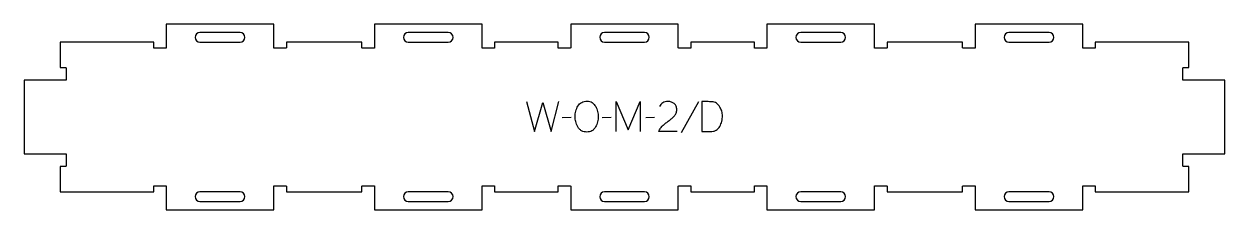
# Model space of a CAD drawing. Extents: x 0 to 1200, y 0 to 186.
import ezdxf

# ---------------------------------------------------------------- set-up
doc = ezdxf.new("R2010")
doc.units = 0
for name, color, linetype in [('1_ANYTOOL_1MMDEEP_LABELS_S', 2, 'CONTINUOUS'), ('3_ANYTOOL_CUTTHROUGH_INSID', 4, 'CONTINUOUS'), ('4_ANYTOOL_CUTTHROUGH_OUTSI', 5, 'CONTINUOUS')]:
    doc.layers.add(name, color=color, linetype=linetype)

msp = doc.modelspace()

# ---------------------------------------------------------------- linework, layer by layer
at = {"layer": '1_ANYTOOL_1MMDEEP_LABELS_S'}
for p, q in [((673.678571, 107.772824), (656.492857, 77.001396)), ((546.35, 92.129967), (537.564286, 92.044253)), ((586.378571, 92.129967), (577.592857, 92.044253)), ((629.878571, 92.129967), (621.092857, 92.044253))]:
    msp.add_line(p, q, dxfattribs=at)
for points in [[(501.992857, 108.244253), (509.707143, 78.244253), (518.15, 107.344253), (526.635714, 78.244253), (534.135714, 108.244253)], [(591.521429, 78.244253), (591.521429, 108.244253), (603.521429, 79.872824), (615.521429, 108.115682), (615.521429, 78.244253)]]:
    msp.add_lwpolyline(points, dxfattribs=at)
for points in [[(562.421429, 108.58711, -0.064784), (565.095384, 108.239189, -0.088904), (567.521429, 107.108539, -0.05419), (569.443993, 105.416409, -0.051179), (570.971429, 103.358539, -0.041653), (572.153628, 100.929766, -0.036749), (572.942857, 98.344253, -0.024892), (573.400636, 95.72499, -0.030823), (573.564286, 93.072824, -0.034269), (573.387766, 90.500328, -0.031918), (572.873214, 87.972824, -0.031725), (571.985027, 85.363428, -0.026303), (570.8, 82.872824, -0.058719), (569.27622, 80.711077, -0.077745), (567.2375, 79.047824, -0.077243), (564.750512, 78.068987, -0.055252), (562.078571, 77.772824, -0.054051), (559.324646, 78.071403, -0.077615), (556.758929, 79.069253, -0.078558), (554.683855, 80.756326, -0.060481), (553.142857, 82.958539, -0.02629), (551.956197, 85.497758, -0.031299), (551.069643, 88.154967, -0.031469), (550.554604, 90.741783, -0.033416), (550.378571, 93.372824, -0.032847), (550.557249, 96.089773, -0.035049), (551.101786, 98.756753, -0.03503), (552.017759, 101.333792, -0.032231), (553.271429, 103.765682, -0.062518), (554.893317, 105.832776, -0.074052), (557.005357, 107.381753, -0.072322), (559.632211, 108.312644, -0.049083)], [(677.107143, 108.244253), (677.107143, 78.244253), (685.635714, 78.329967, 0.046402), (688.542088, 78.638143, 0.07465), (691.271429, 79.626396, 0.077785), (693.354414, 81.215418, 0.06915), (694.892857, 83.344253, 0.029998), (696.030383, 85.839569, 0.031416), (696.853571, 88.454967, 0.031395), (697.346215, 91.17229, 0.029153), (697.507143, 93.929967, 0.03275), (697.354663, 96.25539, 0.035889), (696.885714, 98.53711, 0.03592), (696.100855, 100.712478, 0.033706), (695.021429, 102.758539, 0.042675), (693.462945, 104.84829, 0.065683), (691.501786, 106.546039, 0.068103), (689.404059, 107.549946, 0.065471), (687.114286, 107.965682, 0.005437), (682.112165, 108.155736, 0.00471)]]:
    msp.add_lwpolyline(points, format="xyb", close=True, dxfattribs=at)
msp.add_lwpolyline([(652.464286, 78.28711), (634.164286, 78.329967, -0.034491), (634.827064, 80.077299, -0.037732), (635.733929, 81.710324, -0.037744), (636.873223, 83.18496, -0.03482), (638.214286, 84.479967, -0.00859), (641.173511, 86.87855, -0.008791), (644.214286, 89.172824, 0.020588), (647.033574, 91.406267, 0.025206), (649.635714, 93.88711, 0.046908), (650.656309, 95.188352, 0.051091), (651.403571, 96.66211, 0.050722), (651.852304, 98.310285, 0.041139), (651.992857, 100.015682, 0.039396), (651.850212, 101.823267, 0.058519), (651.360714, 103.56211, 0.060358), (650.570157, 104.969226, 0.061397), (649.464286, 106.144253, 0.048006), (648.108329, 107.066213, 0.045901), (646.603571, 107.719253, 0.045216), (644.86351, 108.121813, 0.034258), (643.078571, 108.244253, 0.055622), (640.444001, 107.950266, 0.079896), (638, 106.969253, 0.080617), (636.030613, 105.303553, 0.060287), (634.592857, 103.144253)], format="xyb", dxfattribs=at)
at = {"layer": '3_ANYTOOL_CUTTHROUGH_INSID'}
for points in [[(215.75, 167.544253, 1), (215.75, 177.044253), (175.75, 177.044253, 1), (175.75, 167.544253)], [(423.75, 167.544253, 1), (423.75, 177.044253), (383.75, 177.044253, 1), (383.75, 167.544253)], [(619.75, 167.588506, 1), (619.75, 177.088506), (579.75, 177.088506, 1), (579.75, 167.588506)], [(815.75, 167.544253, 1), (815.75, 177.044253), (775.75, 177.044253, 1), (775.75, 167.544253)], [(1023.75, 167.544253, 1), (1023.75, 177.044253), (983.75, 177.044253, 1), (983.75, 167.544253)], [(215.75, 18.044253), (175.75, 18.044253, 1), (175.75, 8.544253), (215.75, 8.544253, 1)], [(423.75, 18.044253), (383.75, 18.044253, 1), (383.75, 8.544253), (423.75, 8.544253, 1)], [(619.75, 18), (579.75, 18, 1), (579.75, 8.5), (619.75, 8.5, 1)], [(815.75, 18.044253), (775.75, 18.044253, 1), (775.75, 8.544253), (815.75, 8.544253, 1)], [(1023.75, 18.044253), (983.75, 18.044253, 1), (983.75, 8.544253), (1023.75, 8.544253, 1)]]:
    msp.add_lwpolyline(points, format="xyb", close=True, dxfattribs=at)
at = {"layer": '4_ANYTOOL_CUTTHROUGH_OUTSI'}
msp.add_lwpolyline([(129.5, 167.544253), (36, 167.544253), (36, 142.044253), (41.75, 142.044253, -0.414214), (42, 141.794253), (42, 129.794253, -0.414214), (41.75, 129.544253), (0, 129.544253), (0, 56.044253), (41.75, 56.044253, -0.414214), (42, 55.794253), (42, 43.794253, -0.414214), (41.75, 43.544253), (36, 43.544253), (36, 18.044253), (129.5, 18.044253), (129.5, 23.794253, -0.414214), (129.75, 24.044253), (141.75, 24.044253, -0.414214), (142, 23.794253), (142, 0.044253), (249.5, 0.044253), (249.5, 23.794253, -0.414214), (249.75, 24.044253), (261.75, 24.044253, -0.414214), (262, 23.794253), (262, 18.044253), (337.5, 18.044253), (337.5, 23.794253, -0.414214), (337.75, 24.044253), (349.75, 24.044253, -0.414214), (350, 23.794253), (350, 0.044253), (457.5, 0.044253), (457.5, 23.794253, -0.414214), (457.75, 24.044253), (469.75, 24.044253, -0.414214), (470, 23.794253), (470, 18.04408), (533.5, 18.000173), (533.5, 23.75, -0.414214), (533.75, 24), (545.75, 24, -0.414214), (546, 23.75), (546, 0), (653.5, 0), (653.5, 23.75, -0.414214), (653.75, 24), (665.75, 24, -0.414214), (666, 23.75), (666, 18.000173), (729.5, 18.04408), (729.5, 23.794253, -0.414214), (729.75, 24.044253), (741.75, 24.044253, -0.414214), (742, 23.794253), (742, 0.044253), (849.5, 0.044253), (849.5, 23.794253, -0.414214), (849.75, 24.044253), (861.75, 24.044253, -0.414214), (862, 23.794253), (862, 18.044253), (937.5, 18.044253), (937.5, 23.794253, -0.414214), (937.75, 24.044253), (949.75, 24.044253, -0.414214), (950, 23.794253), (950, 0.044253), (1057.5, 0.044253), (1057.5, 23.794253, -0.414214), (1057.75, 24.044253), (1069.75, 24.044253, -0.414214), (1070, 23.794253), (1070, 18.044253), (1163.5, 18.044253), (1163.5, 43.544253), (1157.75, 43.544253, -0.414214), (1157.5, 43.794253), (1157.5, 55.794253, -0.414214), (1157.75, 56.044253), (1199.5, 56.044253), (1199.5, 129.544253), (1157.75, 129.544253, -0.414214), (1157.5, 129.794253), (1157.5, 141.794253, -0.414214), (1157.75, 142.044253), (1163.5, 142.044253), (1163.5, 167.544253), (1070, 167.544253), (1070, 161.794253, -0.414214), (1069.75, 161.544253), (1057.75, 161.544253, -0.414214), (1057.5, 161.794253), (1057.5, 185.544253), (950, 185.544253), (950, 161.794253, -0.414214), (949.75, 161.544253), (937.75, 161.544253, -0.414214), (937.5, 161.794253), (937.5, 167.544253), (862, 167.544253), (862, 161.794253, -0.414214), (861.75, 161.544253), (849.75, 161.544253, -0.414214), (849.5, 161.794253), (849.5, 185.544253), (742, 185.544253), (742, 161.794253, -0.414214), (741.75, 161.544253), (729.75, 161.544253, -0.414214), (729.5, 161.794253), (729.5, 167.544426), (666, 167.588333), (666, 161.838506, -0.414214), (665.75, 161.588506), (653.75, 161.588506, -0.414214), (653.5, 161.838506), (653.5, 185.588506), (546, 185.588506), (546, 161.838506, -0.414214), (545.75, 161.588506), (533.75, 161.588506, -0.414214), (533.5, 161.838506), (533.5, 167.588333), (470, 167.544426), (470, 161.794253, -0.414214), (469.75, 161.544253), (457.75, 161.544253, -0.414214), (457.5, 161.794253), (457.5, 185.544253), (350, 185.544253), (350, 161.794253, -0.414214), (349.75, 161.544253), (337.75, 161.544253, -0.414214), (337.5, 161.794253), (337.5, 167.544253), (262, 167.544253), (262, 161.794253, -0.414214), (261.75, 161.544253), (249.75, 161.544253, -0.414214), (249.5, 161.794253), (249.5, 185.544253), (142, 185.544253), (142, 161.794253, -0.414214), (141.75, 161.544253), (129.75, 161.544253, -0.414214), (129.5, 161.794253)], format="xyb", close=True, dxfattribs=at)

doc.saveas('drawing.dxf')
